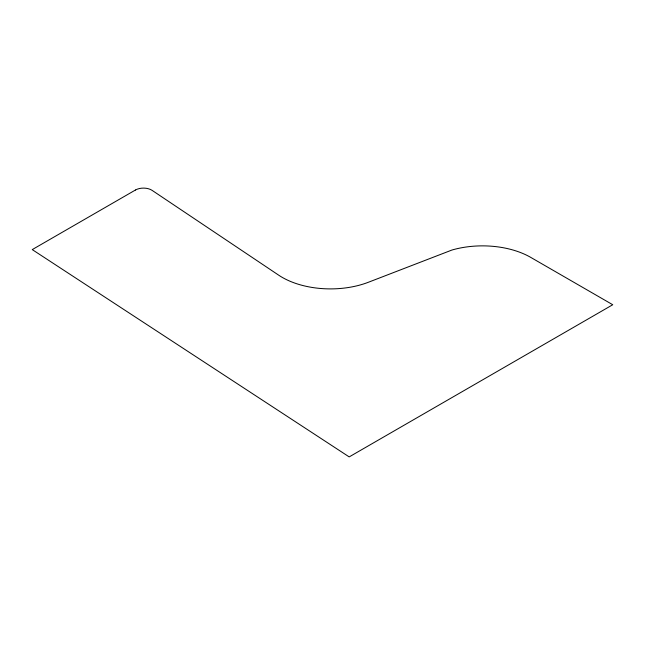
<?xml version="1.0" encoding="UTF-8"?>
<svg xmlns="http://www.w3.org/2000/svg" width="645" height="645" viewBox="0 0 645 645"><rect width="100%" height="100%" fill="white"/><g stroke="black" fill="none" stroke-linecap="round" stroke-linejoin="round"><path stroke-width="0.97" d="M135.45 190.017L32.25 249.599L349.195 456.902L612.75 304.738L530.779 257.411A68.289 39.426 0 0 0 451.96 250.026L368.698 282.139A68.289 39.426 0 0 1 278.737 275.205L152.123 190.38A11.384 6.571 0 0 0 135.45 190.017"/></g></svg>
